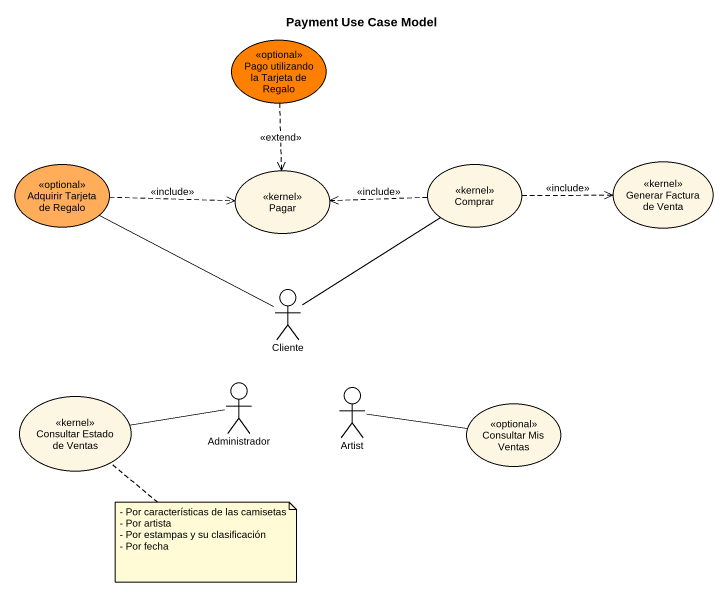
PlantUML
@startuml
title Payment Use Case Model
usecase "Pago utilizando la Tarjeta de Regalo" as Pago_utilizando_la_Tarjeta <<optional>> #FF8000
usecase "Generar Factura de Venta" as Generar_Factura_de_Venta <<kernel>>
usecase "Adquirir Tarjeta de Regalo" as Adquirir_Tarjeta_de_Regalo <<optional>> #FFAD5B
usecase Pagar <<kernel>>
usecase Comprar <<kernel>>
actor Cliente
usecase "Consultar Estado de Ventas" as Consultar_Estado_de_Ventas <<kernel>>
actor Administrador
actor Artist
usecase "Consultar Mis Ventas" as Consultar_Mis_Ventas <<optional>>
Pago_utilizando_la_Tarjeta ..> Pagar : <<extend>>
Adquirir_Tarjeta_de_Regalo .right.> Pagar : <<include>>
Comprar .right.> Generar_Factura_de_Venta : <<include>>
Comprar .left.> Pagar : <<include>>
Cliente -left- Adquirir_Tarjeta_de_Regalo
Cliente -up- Comprar
Administrador -left- Consultar_Estado_de_Ventas
Artist -right- Consultar_Mis_Ventas
note bottom of Consultar_Estado_de_Ventas
  - Por características de las camisetas
  - Por artista
  - Por estampas y su clasificación
  - Por fecha
end note
@enduml
